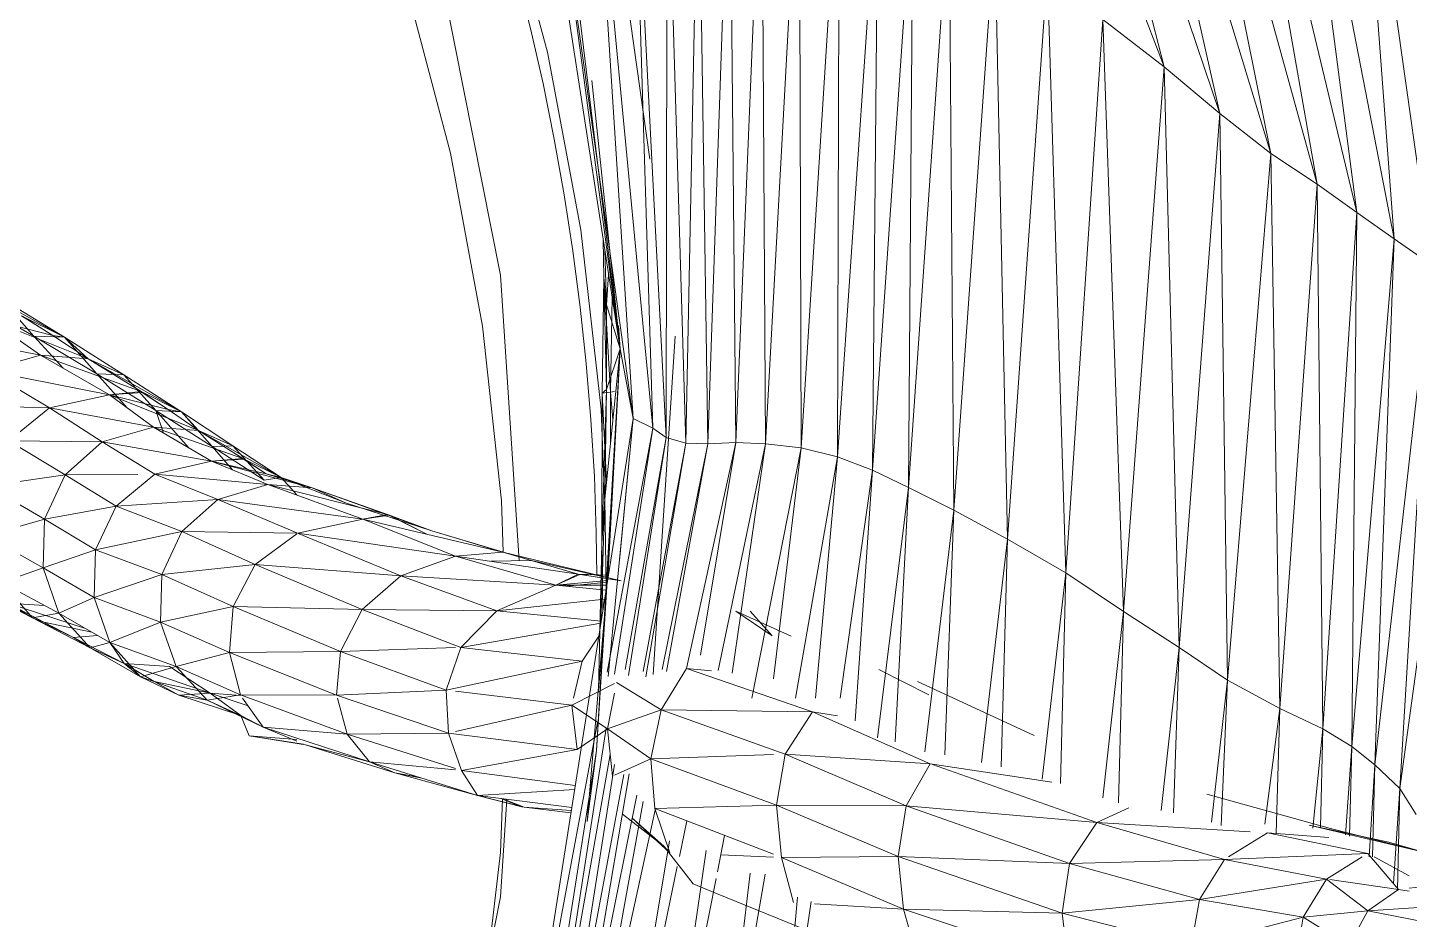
# Model space of a CAD drawing. Header units: millimetres. Extents: x -8591 to 7092, y -1621 to 14390.
# Drawn here: x -4320.8 to -4241.5, y 2636.7 to 2687.9 of the extents above; entities that cross this region are included whole.
import ezdxf

# ---------------------------------------------------------------- set-up
doc = ezdxf.new("R2010")
doc.units = ezdxf.units.MM
doc.layers.add('G-IMPT', color=8, linetype='Continuous', lineweight=9)
doc.layers.add('I-FURN', color=30, linetype='Continuous', lineweight=9)

# ---------------------------------------------------------------- blocks, each defined once
blk = doc.blocks.new('Artificial banana plant 1500mm - Family 4__C1-728657-Begane grond')
at = {"layer": 'G-IMPT'}
for p, q in [((145.642, 59.02), (157.192, 28.733)), ((145.642, 59.02), (157.192, 28.733)), ((149.992, 56.69), (160.392, 26.06)), ((149.992, 56.69), (160.392, 26.06)), ((149.992, 56.69), (157.192, 28.733)), ((149.992, 56.69), (157.192, 28.733)), ((153.942, 54.61), (163.312, 23.759)), ((153.942, 54.61), (163.312, 23.759)), ((153.942, 54.61), (160.392, 26.06)), ((153.942, 54.61), (160.392, 26.06)), ((157.462, 52.992), (165.972, 22.005)), ((157.462, 52.992), (165.972, 22.005)), ((157.462, 52.992), (163.312, 23.759)), ((157.462, 52.992), (163.312, 23.759)), ((160.822, 51.414), (168.262, 20.37)), ((160.822, 51.414), (168.262, 20.37)), ((160.822, 51.414), (165.972, 22.005)), ((160.822, 51.414), (165.972, 22.005)), ((164.412, 49.841), (170.402, 18.849)), ((164.412, 49.841), (170.402, 18.849)), ((164.412, 49.841), (168.262, 20.37)), ((164.412, 49.841), (168.262, 20.37)), ((124.222, 47.749), (127.664, 23.426)), ((124.222, 47.749), (127.664, 23.426)), ((168.192, 48.221), (172.542, 17.366)), ((168.192, 48.221), (172.542, 17.366)), ((168.269, 47.197), (170.402, 18.849)), ((168.269, 47.197), (170.402, 18.849)), ((121.472, 46.084), (125.952, 12.538)), ((121.472, 46.084), (125.952, 12.538)), ((121.472, 46.084), (126.702, 8.545)), ((121.472, 46.084), (126.702, 8.545)), ((124.432, 43.7), (126.702, 8.545)), ((124.432, 43.7), (126.702, 8.545)), ((124.432, 43.7), (127.822, 7.978)), ((124.432, 43.7), (127.822, 7.978)), ((126.752, 43.042), (127.822, 7.978)), ((126.752, 43.042), (127.822, 7.978)), ((126.752, 43.042), (128.602, 7.457)), ((126.752, 43.042), (128.602, 7.457)), ((128.652, 43.233), (128.602, 7.457)), ((128.652, 43.233), (128.602, 7.457)), ((128.652, 43.233), (129.722, 7.119)), ((128.652, 43.233), (129.722, 7.119)), ((130.452, 43.366), (129.722, 7.119)), ((130.452, 43.366), (129.722, 7.119)), ((130.452, 43.366), (130.982, 7.088)), ((130.452, 43.366), (130.982, 7.088)), ((132.242, 43.307), (130.982, 7.088)), ((132.242, 43.307), (130.982, 7.088)), ((132.242, 43.307), (132.602, 7.171)), ((132.242, 43.307), (132.602, 7.171)), ((134.082, 42.941), (132.602, 7.171)), ((134.082, 42.941), (132.602, 7.171)), ((134.082, 42.941), (134.302, 7.09)), ((134.082, 42.941), (134.302, 7.09)), ((136.232, 42.392), (134.302, 7.09)), ((136.232, 42.392), (134.302, 7.09)), ((136.232, 42.392), (136.342, 6.85)), ((136.232, 42.392), (136.342, 6.85)), ((136.342, 6.85), (138.542, 41.638)), ((136.342, 6.85), (138.542, 41.638)), ((138.542, 41.638), (138.432, 6.343)), ((138.542, 41.638), (138.432, 6.343)), ((140.772, 40.605), (138.432, 6.343)), ((140.772, 40.605), (138.432, 6.343)), ((140.772, 40.605), (140.452, 5.58)), ((140.772, 40.605), (140.452, 5.58)), ((121.662, 40.233), (125.952, 12.538)), ((121.662, 40.233), (125.952, 12.538)), ((122.662, 39.701), (125.952, 12.538)), ((122.662, 39.701), (125.952, 12.538)), ((119.092, 39.593), (121.772, 29.574)), ((142.772, 39.404), (140.452, 5.58)), ((142.772, 39.404), (140.452, 5.58)), ((142.772, 39.404), (142.502, 4.578)), ((142.772, 39.404), (142.502, 4.578)), ((144.842, 37.968), (142.502, 4.578)), ((144.842, 37.968), (142.502, 4.578)), ((144.842, 37.968), (145.112, 3.28)), ((144.842, 37.968), (145.112, 3.28)), ((147.462, 36.298), (145.112, 3.28)), ((147.462, 36.298), (145.112, 3.28)), ((147.462, 36.298), (148.202, 1.623)), ((147.462, 36.298), (148.202, 1.623)), ((115.592, 34.319), (119.082, 16.774)), ((150.482, 34.175), (148.202, 1.623)), ((150.482, 34.175), (148.202, 1.623)), ((150.482, 34.175), (151.542, -0.324)), ((150.482, 34.175), (151.542, -0.324)), ((113.632, 33.534), (116.212, 23.773)), ((120.002, 34.093), (120.802, 30.939)), ((153.662, 31.442), (151.542, -0.324)), ((153.662, 31.442), (151.542, -0.324)), ((157.192, 28.733), (153.662, 31.442)), ((157.192, 28.733), (153.662, 31.442)), ((153.662, 31.442), (154.862, -2.539)), ((153.662, 31.442), (154.862, -2.539)), ((120.802, 30.939), (121.522, 27.768)), ((121.772, 29.574), (123.702, 19.382)), ((157.192, 28.733), (154.862, -2.539)), ((157.192, 28.733), (154.862, -2.539)), ((160.392, 26.06), (157.192, 28.733)), ((160.392, 26.06), (157.192, 28.733)), ((157.192, 28.733), (158.062, -4.607)), ((157.192, 28.733), (158.062, -4.607)), ((124.329, 27.947), (125.952, 12.538)), ((124.329, 27.947), (125.952, 12.538)), ((121.522, 27.768), (122.172, 24.579)), ((160.392, 26.06), (158.062, -4.607)), ((160.392, 26.06), (158.062, -4.607)), ((163.312, 23.759), (160.392, 26.06)), ((163.312, 23.759), (160.392, 26.06)), ((160.392, 26.06), (160.822, -6.478)), ((160.392, 26.06), (160.822, -6.478)), ((122.172, 24.579), (122.742, 21.376)), ((116.212, 23.773), (118.052, 13.848)), ((163.312, 23.759), (160.822, -6.478)), ((163.312, 23.759), (160.822, -6.478)), ((165.972, 22.005), (163.312, 23.759)), ((165.972, 22.005), (163.312, 23.759)), ((163.312, 23.759), (163.832, -8.11)), ((163.312, 23.759), (163.832, -8.11)), ((165.972, 22.005), (163.832, -8.11)), ((165.972, 22.005), (163.832, -8.11)), ((168.262, 20.37), (165.972, 22.005)), ((168.262, 20.37), (165.972, 22.005)), ((165.972, 22.005), (166.302, -9.279)), ((165.972, 22.005), (166.302, -9.279)), ((122.742, 21.376), (123.242, 18.161)), ((168.262, 20.37), (166.302, -9.279)), ((168.262, 20.37), (166.302, -9.279)), ((168.262, 20.37), (167.962, -10.282)), ((168.262, 20.37), (167.962, -10.282)), ((170.402, 18.849), (168.262, 20.37)), ((170.402, 18.849), (168.262, 20.37)), ((123.702, 19.382), (124.862, 9.074)), ((124.986, 18.776), (125.012, 16.653)), ((124.986, 18.776), (125.012, 16.653)), ((170.402, 18.849), (167.962, -10.282)), ((170.402, 18.849), (167.962, -10.282)), ((170.402, 18.849), (169.292, -11.349)), ((170.402, 18.849), (169.292, -11.349)), ((172.542, 17.366), (170.402, 18.849)), ((172.542, 17.366), (170.402, 18.849)), ((123.242, 18.161), (123.662, 14.935)), ((125.072, 18.22), (125.172, 15.064)), ((125.072, 18.22), (125.172, 15.064)), ((119.082, 16.774), (120.157, 0.371)), ((125.289, 16.816), (125.172, 15.064)), ((125.289, 16.816), (125.172, 15.064)), ((172.542, 17.366), (169.292, -11.349)), ((172.542, 17.366), (169.292, -11.349)), ((172.542, 17.366), (170.732, -12.693)), ((172.542, 17.366), (170.732, -12.693)), ((88.172, 16.446), (94.052, 13.213)), ((88.172, 16.446), (94.052, 13.213)), ((125.012, 16.653), (124.912, 10.003)), ((125.012, 16.653), (124.912, 10.003)), ((125.402, 10.055), (125.012, 16.653)), ((125.402, 10.055), (125.012, 16.653)), ((125.012, 16.653), (125.172, 15.064)), ((125.012, 16.653), (125.172, 15.064)), ((125.012, 16.653), (125.162, 10.198)), ((125.012, 16.653), (125.162, 10.198)), ((90.322, 15.467), (94.052, 13.213)), ((90.322, 15.467), (94.052, 13.213)), ((90.322, 15.467), (92.282, 13.277)), ((90.322, 15.467), (92.282, 13.277)), ((125.492, 15.508), (125.402, 10.055)), ((125.492, 15.508), (125.402, 10.055)), ((174.602, 15.774), (170.732, -12.693)), ((174.602, 15.774), (170.732, -12.693)), ((90.472, 14.328), (92.282, 13.277)), ((90.472, 14.328), (92.282, 13.277)), ((93.372, 13.317), (91.582, 14.44)), ((93.372, 13.317), (91.582, 14.44)), ((93.372, 13.317), (91.582, 14.44)), ((91.582, 14.44), (94.052, 13.213)), ((91.582, 14.44), (94.052, 13.213)), ((93.372, 13.317), (91.652, 14.395)), ((93.372, 13.317), (91.652, 14.395)), ((93.372, 13.317), (91.652, 14.395)), ((123.662, 14.935), (124.002, 11.7)), ((125.172, 15.064), (125.162, 10.198)), ((125.172, 15.064), (125.162, 10.198)), ((125.172, 15.064), (125.952, 12.538)), ((125.172, 15.064), (125.952, 12.538)), ((93.372, 13.317), (89.692, 14.248)), ((93.372, 13.317), (89.692, 14.248)), ((89.692, 14.248), (95.412, 11.968)), ((89.692, 14.248), (95.412, 11.968)), ((89.692, 14.248), (92.672, 12.184)), ((89.692, 14.248), (92.672, 12.184)), ((118.052, 13.848), (119.142, 3.81)), ((125.867, 13.872), (125.952, 12.538)), ((125.867, 13.872), (125.952, 12.538)), ((86.012, 13.459), (92.672, 12.184)), ((86.012, 13.459), (92.672, 12.184)), ((92.282, 13.277), (94.052, 13.213)), ((92.282, 13.277), (94.052, 13.213)), ((92.282, 13.277), (93.965, 11.438)), ((92.282, 13.277), (93.965, 11.438)), ((92.282, 13.277), (95.892, 11.116)), ((92.282, 13.277), (95.892, 11.116)), ((93.372, 13.317), (94.052, 13.213)), ((93.372, 13.317), (94.052, 13.213)), ((93.372, 13.317), (95.412, 11.968)), ((93.372, 13.317), (95.412, 11.968)), ((94.052, 13.213), (97.442, 11.052)), ((94.052, 13.213), (97.442, 11.052)), ((94.052, 13.213), (95.892, 11.116)), ((94.052, 13.213), (95.892, 11.116)), ((94.052, 13.213), (95.412, 11.968)), ((94.052, 13.213), (95.412, 11.968)), ((127.845, -6.151), (129.102, 13.266)), ((127.845, -6.151), (129.102, 13.266)), ((92.672, 12.184), (89.562, 11.303)), ((92.672, 12.184), (89.562, 11.303)), ((98.442, 10.083), (92.672, 12.184)), ((98.442, 10.083), (92.672, 12.184)), ((95.412, 11.968), (92.672, 12.184)), ((95.412, 11.968), (92.672, 12.184)), ((92.672, 12.184), (96.622, 9.907)), ((92.672, 12.184), (96.622, 9.907)), ((98.442, 10.083), (95.412, 11.968)), ((98.442, 10.083), (95.412, 11.968)), ((97.442, 11.052), (95.412, 11.968)), ((97.442, 11.052), (95.412, 11.968)), ((95.412, 11.968), (100.762, 8.929)), ((95.412, 11.968), (100.762, 8.929)), ((124.592, -10.529), (125.952, 12.538)), ((124.592, -10.529), (125.952, 12.538)), ((125.072, 3.923), (125.952, 12.538)), ((125.072, 3.923), (125.952, 12.538)), ((125.162, -1.436), (125.952, 12.538)), ((125.162, -1.436), (125.952, 12.538)), ((125.162, 10.198), (125.952, 12.538)), ((125.162, 10.198), (125.952, 12.538)), ((125.952, 12.538), (125.249, -0.651)), ((125.952, 12.538), (125.249, -0.651)), ((126.702, 8.545), (125.952, 12.538)), ((126.702, 8.545), (125.952, 12.538)), ((89.562, 11.303), (96.622, 9.907)), ((89.562, 11.303), (96.622, 9.907)), ((89.562, 11.303), (93.182, 9.153)), ((89.562, 11.303), (93.182, 9.153)), ((95.892, 11.116), (97.442, 11.052)), ((95.892, 11.116), (97.442, 11.052)), ((95.892, 11.116), (97.648, 9.154)), ((95.892, 11.116), (97.648, 9.154)), ((95.892, 11.116), (99.292, 8.999)), ((95.892, 11.116), (99.292, 8.999)), ((124.002, 11.7), (124.272, 8.458)), ((97.442, 11.052), (100.762, 8.929)), ((97.442, 11.052), (100.762, 8.929)), ((97.442, 11.052), (99.292, 8.999)), ((97.442, 11.052), (99.292, 8.999)), ((96.622, 9.907), (93.182, 9.153)), ((96.622, 9.907), (93.182, 9.153)), ((98.442, 10.083), (96.622, 9.907)), ((98.442, 10.083), (96.622, 9.907)), ((98.502, 10.042), (96.622, 9.907)), ((98.502, 10.042), (96.622, 9.907)), ((100.002, 9.061), (96.622, 9.907)), ((100.002, 9.061), (96.622, 9.907)), ((96.622, 9.907), (101.742, 7.858)), ((96.622, 9.907), (101.742, 7.858)), ((96.622, 9.907), (99.152, 8.051)), ((96.622, 9.907), (99.152, 8.051)), ((100.002, 9.061), (98.442, 10.083)), ((98.502, 10.042), (98.442, 10.083)), ((100.002, 9.061), (98.442, 10.083)), ((98.442, 10.083), (98.502, 10.042)), ((100.002, 9.061), (98.442, 10.083)), ((98.442, 10.083), (98.502, 10.042)), ((98.442, 10.083), (100.762, 8.929)), ((98.442, 10.083), (100.762, 8.929)), ((100.002, 9.061), (98.502, 10.042)), ((100.002, 9.061), (98.502, 10.042)), ((100.002, 9.061), (98.502, 10.042)), ((124.892, 1.382), (125.162, 10.198)), ((124.892, 1.382), (125.162, 10.198)), ((124.912, 10.003), (124.892, 1.382)), ((124.912, 10.003), (124.892, 1.382)), ((124.912, 10.003), (125.162, 10.198)), ((124.912, 10.003), (125.162, 10.198)), ((125.402, 10.055), (124.912, 10.003)), ((125.402, 10.055), (124.912, 10.003)), ((125.176, 4.94), (124.912, 10.003)), ((125.176, 4.94), (124.912, 10.003)), ((125.162, 10.198), (125.072, 3.923)), ((125.162, 10.198), (125.072, 3.923)), ((125.631, 10.1), (125.402, 10.055)), ((125.631, 10.1), (125.402, 10.055)), ((125.402, 10.055), (125.54, 8.502)), ((125.402, 10.055), (125.54, 8.502)), ((125.402, 10.055), (125.402, 7.154)), ((125.402, 10.055), (125.402, 7.154)), ((87.312, 9.319), (93.182, 9.153)), ((87.312, 9.319), (93.182, 9.153)), ((93.182, 9.153), (90.852, 7.256)), ((93.182, 9.153), (90.852, 7.256)), ((93.182, 9.153), (99.152, 8.051)), ((93.182, 9.153), (99.152, 8.051)), ((93.182, 9.153), (96.212, 7.199)), ((93.182, 9.153), (96.212, 7.199)), ((99.736, 7.709), (99.292, 8.999)), ((99.736, 7.709), (99.292, 8.999)), ((99.292, 8.999), (100.762, 8.929)), ((99.292, 8.999), (100.762, 8.929)), ((99.292, 8.999), (101.156, 6.878)), ((99.292, 8.999), (101.156, 6.878)), ((99.292, 8.999), (102.532, 6.942)), ((99.292, 8.999), (102.532, 6.942)), ((100.002, 9.061), (100.762, 8.929)), ((100.002, 9.061), (100.762, 8.929)), ((100.002, 9.061), (101.742, 7.858)), ((100.002, 9.061), (101.742, 7.858)), ((100.762, 8.929), (103.712, 6.974)), ((100.762, 8.929), (103.712, 6.974)), ((100.762, 8.929), (102.532, 6.942)), ((100.762, 8.929), (102.532, 6.942)), ((100.762, 8.929), (101.742, 7.858)), ((100.762, 8.929), (101.742, 7.858)), ((125.056, 3.923), (124.862, 9.074)), ((99.152, 8.051), (96.212, 7.199)), ((99.152, 8.051), (96.212, 7.199)), ((104.282, 6.242), (99.152, 8.051)), ((104.282, 6.242), (99.152, 8.051)), ((101.742, 7.858), (99.152, 8.051)), ((101.742, 7.858), (99.152, 8.051)), ((99.152, 8.051), (102.492, 6.096)), ((99.152, 8.051), (102.492, 6.096)), ((126.702, 8.545), (120.062, -33.472)), ((126.702, 8.545), (120.062, -33.472)), ((124.272, 8.458), (124.472, 5.212)), ((125.2, -6.025), (127.822, 7.978)), ((125.2, -6.025), (127.822, 7.978)), ((126.702, 8.545), (125.265, -6.279)), ((127.822, 7.978), (125.631, -6.131)), ((127.822, 7.978), (125.631, -6.131)), ((126.702, 8.545), (125.911, 0.386)), ((126.702, 8.545), (127.822, 7.978)), ((126.702, 8.545), (127.822, 7.978)), ((127.822, 7.978), (128.602, 7.457)), ((127.822, 7.978), (128.602, 7.457)), ((90.852, 7.256), (96.212, 7.199)), ((90.852, 7.256), (96.212, 7.199)), ((90.852, 7.256), (94.082, 5.308)), ((90.852, 7.256), (94.082, 5.308)), ((96.212, 7.199), (94.082, 5.308)), ((96.212, 7.199), (94.082, 5.308)), ((96.212, 7.199), (102.492, 6.096)), ((96.212, 7.199), (102.492, 6.096)), ((96.212, 7.199), (99.222, 5.339)), ((96.212, 7.199), (99.222, 5.339)), ((104.282, 6.242), (101.742, 7.858)), ((104.282, 6.242), (101.742, 7.858)), ((103.712, 6.974), (101.742, 7.858)), ((103.712, 6.974), (101.742, 7.858)), ((101.742, 7.858), (106.482, 5.154)), ((101.742, 7.858), (106.482, 5.154)), ((126.248, -5.869), (128.602, 7.457)), ((126.248, -5.869), (128.602, 7.457)), ((126.44, -6.208), (128.602, 7.457)), ((126.44, -6.208), (128.602, 7.457)), ((129.722, 7.119), (128.602, 7.457)), ((129.722, 7.119), (128.602, 7.457)), ((129.755, -5.804), (132.602, 7.171)), ((129.755, -5.804), (132.602, 7.171)), ((130.562, -5.049), (132.602, 7.171)), ((130.562, -5.049), (132.602, 7.171)), ((132.602, 7.171), (130.982, 7.088)), ((132.602, 7.171), (130.982, 7.088)), ((134.302, 7.09), (132.602, 7.171)), ((134.302, 7.09), (132.602, 7.171)), ((102.532, 6.942), (103.712, 6.974)), ((102.532, 6.942), (103.712, 6.974)), ((102.532, 6.942), (103.684, 5.596)), ((102.532, 6.942), (103.684, 5.596)), ((102.532, 6.942), (105.502, 5.008)), ((102.532, 6.942), (105.502, 5.008)), ((103.712, 6.974), (106.482, 5.154)), ((103.712, 6.974), (106.482, 5.154)), ((103.712, 6.974), (105.502, 5.008)), ((103.712, 6.974), (105.502, 5.008)), ((127.267, -5.993), (129.722, 7.119)), ((127.267, -5.993), (129.722, 7.119)), ((127.429, -6.291), (129.722, 7.119)), ((127.429, -6.291), (129.722, 7.119)), ((128.37, -5.86), (130.982, 7.088)), ((128.37, -5.86), (130.982, 7.088)), ((128.62, -5.99), (130.982, 7.088)), ((128.62, -5.99), (130.982, 7.088)), ((130.982, 7.088), (129.722, 7.119)), ((130.982, 7.088), (129.722, 7.119)), ((131.582, -5.935), (134.302, 7.09)), ((131.582, -5.935), (134.302, 7.09)), ((132.379, -6.083), (134.302, 7.09)), ((132.379, -6.083), (134.302, 7.09)), ((133.506, -7.514), (136.342, 6.85)), ((133.506, -7.514), (136.342, 6.85)), ((134.302, 7.09), (136.342, 6.85)), ((134.302, 7.09), (136.342, 6.85)), ((136.342, 6.85), (134.757, -6.402)), ((136.342, 6.85), (134.757, -6.402)), ((136.342, 6.85), (138.432, 6.343)), ((136.342, 6.85), (138.432, 6.343)), ((102.492, 6.096), (99.222, 5.339)), ((102.492, 6.096), (99.222, 5.339)), ((104.282, 6.242), (102.492, 6.096)), ((104.282, 6.242), (102.492, 6.096)), ((104.332, 6.206), (102.492, 6.096)), ((104.332, 6.206), (102.492, 6.096)), ((105.632, 5.366), (102.492, 6.096)), ((105.632, 5.366), (102.492, 6.096)), ((102.492, 6.096), (108.262, 4.569)), ((102.492, 6.096), (108.262, 4.569)), ((102.492, 6.096), (105.712, 4.744)), ((102.492, 6.096), (105.712, 4.744)), ((105.632, 5.366), (104.282, 6.242)), ((104.332, 6.206), (104.282, 6.242)), ((105.632, 5.366), (104.282, 6.242)), ((104.282, 6.242), (104.332, 6.206)), ((105.632, 5.366), (104.282, 6.242)), ((104.282, 6.242), (104.332, 6.206)), ((104.282, 6.242), (106.482, 5.154)), ((104.282, 6.242), (106.482, 5.154)), ((105.632, 5.366), (104.332, 6.206)), ((105.632, 5.366), (104.332, 6.206)), ((105.632, 5.366), (104.332, 6.206)), ((136.03, -7.514), (138.432, 6.343)), ((136.03, -7.514), (138.432, 6.343)), ((138.432, 6.343), (137.179, -7.514)), ((138.432, 6.343), (137.179, -7.514)), ((138.432, 6.343), (140.452, 5.58)), ((138.432, 6.343), (140.452, 5.58)), ((138.583, -7.514), (140.452, 5.58)), ((138.583, -7.514), (140.452, 5.58)), ((139.442, -8.825), (140.452, 5.58)), ((139.442, -8.825), (140.452, 5.58)), ((142.502, 4.578), (140.452, 5.58)), ((142.502, 4.578), (140.452, 5.58)), ((89.642, 4.658), (94.082, 5.308)), ((89.642, 4.658), (94.082, 5.308)), ((94.082, 5.308), (92.902, 2.767)), ((94.082, 5.308), (92.902, 2.767)), ((94.082, 5.308), (98.252, 5.334)), ((94.082, 5.308), (98.252, 5.334)), ((94.082, 5.308), (97.002, 3.507)), ((94.082, 5.308), (97.002, 3.507)), ((99.222, 5.339), (97.002, 3.507)), ((99.222, 5.339), (97.002, 3.507)), ((99.222, 5.339), (105.712, 4.744)), ((99.222, 5.339), (105.712, 4.744)), ((99.222, 5.339), (102.852, 3.9)), ((99.222, 5.339), (102.852, 3.9)), ((105.502, 5.008), (106.482, 5.154)), ((105.502, 5.008), (106.482, 5.154)), ((105.632, 5.366), (106.482, 5.154)), ((105.632, 5.366), (106.482, 5.154)), ((105.632, 5.366), (108.262, 4.569)), ((105.632, 5.366), (108.262, 4.569)), ((106.482, 5.154), (108.262, 4.569)), ((106.482, 5.154), (108.262, 4.569)), ((106.482, 5.154), (107.378, 4.166)), ((106.482, 5.154), (107.378, 4.166)), ((106.482, 5.154), (110.172, 3.694)), ((106.482, 5.154), (110.172, 3.694)), ((124.472, 5.212), (124.582, 1.961)), ((89.642, 4.658), (92.902, 2.767)), ((89.642, 4.658), (92.902, 2.767)), ((105.712, 4.744), (102.852, 3.9)), ((105.712, 4.744), (102.852, 3.9)), ((108.262, 4.569), (105.712, 4.744)), ((108.262, 4.569), (105.712, 4.744)), ((105.712, 4.744), (112.592, 3.032)), ((105.712, 4.744), (112.592, 3.032)), ((105.712, 4.744), (111.182, 2.769)), ((105.712, 4.744), (111.182, 2.769)), ((108.262, 4.569), (112.592, 3.032)), ((108.262, 4.569), (112.592, 3.032)), ((110.172, 3.694), (108.262, 4.569)), ((110.172, 3.694), (108.262, 4.569)), ((108.262, 4.569), (115.132, 2.102)), ((108.262, 4.569), (115.132, 2.102)), ((140.729, -9.784), (142.502, 4.578)), ((140.729, -9.784), (142.502, 4.578)), ((141.746, -10.024), (142.502, 4.578)), ((141.746, -10.024), (142.502, 4.578)), ((145.112, 3.28), (142.502, 4.578)), ((145.112, 3.28), (142.502, 4.578)), ((92.902, 2.767), (97.002, 3.507)), ((92.902, 2.767), (97.002, 3.507)), ((97.002, 3.507), (95.832, 1.008)), ((97.002, 3.507), (95.832, 1.008)), ((97.002, 3.507), (102.852, 3.9)), ((97.002, 3.507), (102.852, 3.9)), ((97.002, 3.507), (100.782, 2.054)), ((97.002, 3.507), (100.782, 2.054)), ((102.852, 3.9), (100.782, 2.054)), ((102.852, 3.9), (100.782, 2.054)), ((102.852, 3.9), (111.182, 2.769)), ((102.852, 3.9), (111.182, 2.769)), ((102.852, 3.9), (107.378, 1.979)), ((102.852, 3.9), (107.378, 1.979)), ((110.172, 3.694), (115.132, 2.102)), ((110.172, 3.694), (115.132, 2.102)), ((119.142, 3.81), (119.241, 0.87)), ((124.837, -3.257), (125.072, 3.923)), ((124.837, -3.257), (125.072, 3.923)), ((124.892, 1.382), (125.072, 3.923)), ((124.892, 1.382), (125.072, 3.923)), ((125.072, 3.923), (125.158, -1.222)), ((125.072, 3.923), (125.158, -1.222)), ((143.458, -10.593), (145.112, 3.28)), ((143.458, -10.593), (145.112, 3.28)), ((144.59, -10.766), (145.112, 3.28)), ((144.59, -10.766), (145.112, 3.28)), ((148.202, 1.623), (145.112, 3.28)), ((148.202, 1.623), (145.112, 3.28)), ((89.552, 1.796), (92.902, 2.767)), ((89.552, 1.796), (92.902, 2.767)), ((92.902, 2.767), (92.822, -0.031)), ((92.902, 2.767), (92.822, -0.031)), ((92.902, 2.767), (95.832, 1.008)), ((92.902, 2.767), (95.832, 1.008)), ((111.182, 2.769), (107.432, 1.956)), ((111.182, 2.769), (107.432, 1.956)), ((112.592, 3.032), (111.182, 2.769)), ((112.592, 3.032), (111.182, 2.769)), ((111.182, 2.769), (112.712, 2.999)), ((111.182, 2.769), (112.712, 2.999)), ((111.182, 2.769), (119.222, 0.871)), ((111.182, 2.769), (119.222, 0.871)), ((111.182, 2.769), (116.492, 0.642)), ((111.182, 2.769), (116.492, 0.642)), ((115.132, 2.102), (112.592, 3.032)), ((115.132, 2.102), (112.592, 3.032)), ((112.592, 3.032), (114.842, 1.908)), ((112.592, 3.032), (114.842, 1.908)), ((112.592, 3.032), (112.712, 2.999)), ((112.592, 3.032), (112.712, 2.999)), ((114.842, 1.908), (112.712, 2.999)), ((114.842, 1.908), (112.712, 2.999)), ((89.552, 1.796), (92.822, -0.031)), ((89.552, 1.796), (92.822, -0.031)), ((95.832, 1.008), (100.782, 2.054)), ((95.832, 1.008), (100.782, 2.054)), ((100.782, 2.054), (99.642, -0.418)), ((100.782, 2.054), (99.642, -0.418)), ((100.782, 2.054), (107.378, 1.957)), ((100.782, 2.054), (107.378, 1.957)), ((100.782, 2.054), (105.002, 0.158)), ((100.782, 2.054), (105.002, 0.158)), ((107.378, 1.917), (105.002, 0.158)), ((107.378, 1.917), (105.002, 0.158)), ((107.432, 1.956), (116.492, 0.642)), ((107.432, 1.956), (116.492, 0.642)), ((107.432, 1.956), (113.352, -0.495)), ((107.432, 1.956), (113.352, -0.495)), ((115.132, 2.102), (120.862, 0.383)), ((115.132, 2.102), (120.862, 0.383)), ((115.132, 2.102), (119.222, 0.871)), ((115.132, 2.102), (119.222, 0.871)), ((124.582, 1.961), (124.612, -0.458)), ((146.709, -11.215), (148.202, 1.623)), ((146.709, -11.215), (148.202, 1.623)), ((147.824, -11.46), (148.202, 1.623)), ((147.824, -11.46), (148.202, 1.623)), ((151.542, -0.324), (148.202, 1.623)), ((151.542, -0.324), (148.202, 1.623)), ((92.822, -0.031), (95.832, 1.008)), ((92.822, -0.031), (95.832, 1.008)), ((95.832, 1.008), (95.752, -1.744)), ((95.832, 1.008), (95.752, -1.744)), ((95.832, 1.008), (99.642, -0.418)), ((95.832, 1.008), (99.642, -0.418)), ((119.222, 0.871), (116.492, 0.642)), ((119.222, 0.871), (116.492, 0.642)), ((120.862, 0.383), (119.222, 0.871)), ((120.862, 0.383), (119.222, 0.871)), ((119.222, 0.871), (126.002, -0.77)), ((119.222, 0.871), (126.002, -0.77)), ((119.222, 0.871), (123.532, -0.393)), ((119.222, 0.871), (123.532, -0.393)), ((124.892, 1.382), (124.712, -7.066)), ((124.892, 1.382), (124.712, -7.066)), ((124.953, -2.524), (124.892, 1.382)), ((124.953, -2.524), (124.892, 1.382)), ((99.642, -0.418), (105.002, 0.158)), ((99.642, -0.418), (105.002, 0.158)), ((105.002, 0.158), (103.732, -2.258)), ((105.002, 0.158), (103.732, -2.258)), ((105.002, 0.158), (113.352, -0.495)), ((105.002, 0.158), (113.352, -0.495)), ((105.002, 0.158), (111.142, -2.43)), ((105.002, 0.158), (111.142, -2.43)), ((116.492, 0.642), (113.352, -0.495)), ((116.492, 0.642), (113.352, -0.495)), ((116.492, 0.642), (123.532, -0.393)), ((116.492, 0.642), (123.532, -0.393)), ((116.492, 0.642), (122.252, -1.027)), ((116.492, 0.642), (122.252, -1.027)), ((118.534, 0.342), (120.862, 0.383)), ((118.534, 0.342), (120.862, 0.383)), ((120.862, 0.383), (125.251, -0.601)), ((120.862, 0.383), (125.251, -0.601)), ((90.452, -0.877), (92.822, -0.031)), ((90.452, -0.877), (92.822, -0.031)), ((92.822, -0.031), (93.722, -2.644)), ((92.822, -0.031), (93.722, -2.644)), ((92.822, -0.031), (95.752, -1.744)), ((92.822, -0.031), (95.752, -1.744)), ((95.752, -1.744), (99.642, -0.418)), ((95.752, -1.744), (99.642, -0.418)), ((99.642, -0.418), (99.562, -3.143)), ((99.642, -0.418), (99.562, -3.143)), ((99.642, -0.418), (103.732, -2.258)), ((99.642, -0.418), (103.732, -2.258)), ((113.352, -0.495), (111.142, -2.43)), ((113.352, -0.495), (111.142, -2.43)), ((113.352, -0.495), (122.252, -1.027)), ((113.352, -0.495), (122.252, -1.027)), ((113.352, -0.495), (118.862, -2.492)), ((113.352, -0.495), (118.862, -2.492)), ((123.532, -0.393), (122.252, -1.027)), ((123.532, -0.393), (122.252, -1.027)), ((122.252, -1.027), (123.632, -0.409)), ((122.252, -1.027), (123.632, -0.409)), ((122.252, -1.027), (125.233, -0.752)), ((122.252, -1.027), (125.233, -0.752)), ((125.248, -0.654), (123.532, -0.393)), ((126.002, -0.77), (123.532, -0.393)), ((123.532, -0.393), (125.281, -0.446)), ((123.532, -0.393), (125.281, -0.446)), ((123.532, -0.393), (123.632, -0.409)), ((123.532, -0.393), (123.632, -0.409)), ((125.259, -0.454), (123.632, -0.409)), ((125.259, -0.454), (123.632, -0.409)), ((150.183, -12.174), (151.542, -0.324)), ((150.183, -12.174), (151.542, -0.324)), ((151.235, -12.406), (151.542, -0.324)), ((151.235, -12.406), (151.542, -0.324)), ((154.862, -2.539), (151.542, -0.324)), ((154.862, -2.539), (151.542, -0.324)), ((88.762, -1.116), (92.202, -2.911)), ((88.762, -1.116), (92.202, -2.911)), ((90.452, -0.877), (92.202, -2.911)), ((90.452, -0.877), (92.202, -2.911)), ((90.452, -0.877), (93.722, -2.644)), ((90.452, -0.877), (93.722, -2.644)), ((122.252, -1.027), (118.862, -2.492)), ((122.252, -1.027), (118.862, -2.492)), ((122.252, -1.027), (125.191, -1.018)), ((122.252, -1.027), (125.191, -1.018)), ((122.252, -1.027), (125.145, -1.309)), ((122.252, -1.027), (125.145, -1.309)), ((122.915, -1.091), (125.217, -0.851)), ((122.915, -1.091), (125.217, -0.851)), ((124.062, -14.595), (125.162, -1.436)), ((124.062, -14.595), (125.162, -1.436)), ((125.162, -1.436), (124.592, -10.529)), ((125.162, -1.436), (124.592, -10.529)), ((124.712, -7.066), (125.162, -1.436)), ((124.902, -4.682), (125.162, -1.436)), ((90.782, -2.056), (92.894, -2.197)), ((90.782, -2.056), (92.894, -2.197)), ((90.782, -2.056), (92.202, -2.911)), ((90.782, -2.056), (92.202, -2.911)), ((90.782, -2.056), (92.852, -3.154)), ((90.782, -2.056), (92.852, -3.154)), ((90.782, -2.056), (95.258, -3.524)), ((90.782, -2.056), (95.258, -3.524)), ((93.722, -2.644), (95.752, -1.744)), ((93.722, -2.644), (95.752, -1.744)), ((95.752, -1.744), (96.642, -4.319)), ((95.752, -1.744), (96.642, -4.319)), ((95.752, -1.744), (99.562, -3.143)), ((95.752, -1.744), (99.562, -3.143)), ((99.562, -3.143), (103.732, -2.258)), ((99.562, -3.143), (103.732, -2.258)), ((103.732, -2.258), (103.512, -4.892)), ((103.732, -2.258), (103.512, -4.892)), ((103.732, -2.258), (111.142, -2.43)), ((103.732, -2.258), (111.142, -2.43)), ((103.732, -2.258), (109.902, -4.826)), ((103.732, -2.258), (109.902, -4.826)), ((118.862, -2.492), (125.062, -1.829)), ((118.862, -2.492), (125.062, -1.829)), ((92.202, -2.911), (93.722, -2.644)), ((92.202, -2.911), (93.722, -2.644)), ((92.202, -2.911), (95.512, -4.629)), ((92.202, -2.911), (95.512, -4.629)), ((92.202, -2.911), (92.852, -3.154)), ((92.202, -2.911), (92.852, -3.154)), ((92.202, -2.911), (94.552, -4.027)), ((92.202, -2.911), (94.552, -4.027)), ((92.202, -2.911), (94.482, -3.992)), ((92.202, -2.911), (94.482, -3.992)), ((92.852, -3.154), (95.616, -3.73)), ((92.852, -3.154), (95.616, -3.73)), ((92.852, -3.154), (94.552, -4.027)), ((92.852, -3.154), (94.552, -4.027)), ((92.852, -3.154), (94.482, -3.992)), ((92.852, -3.154), (94.482, -3.992)), ((93.722, -2.644), (95.512, -4.629)), ((93.722, -2.644), (95.512, -4.629)), ((93.722, -2.644), (96.642, -4.319)), ((93.722, -2.644), (96.642, -4.319)), ((96.642, -4.319), (99.562, -3.143)), ((96.642, -4.319), (99.562, -3.143)), ((99.562, -3.143), (100.452, -5.691)), ((99.562, -3.143), (100.452, -5.691)), ((99.562, -3.143), (103.512, -4.892)), ((99.562, -3.143), (103.512, -4.892)), ((111.142, -2.43), (109.902, -4.826)), ((111.142, -2.43), (109.902, -4.826)), ((111.142, -2.43), (118.862, -2.492)), ((111.142, -2.43), (118.862, -2.492)), ((111.142, -2.43), (116.802, -4.598)), ((111.142, -2.43), (116.802, -4.598)), ((118.862, -2.492), (116.802, -4.598)), ((118.862, -2.492), (116.802, -4.598)), ((118.862, -2.492), (124.861, -3.103)), ((118.862, -2.492), (124.861, -3.103)), ((132.592, -2.527), (134.682, -3.933)), ((132.592, -2.527), (134.682, -3.933)), ((132.592, -2.527), (135.782, -3.957)), ((132.592, -2.527), (135.782, -3.957)), ((133.422, -2.521), (134.682, -3.933)), ((133.422, -2.521), (134.682, -3.933)), ((153.665, -13.243), (154.862, -2.539)), ((153.665, -13.243), (154.862, -2.539)), ((154.579, -13.531), (154.862, -2.539)), ((154.579, -13.531), (154.862, -2.539)), ((158.062, -4.607), (154.862, -2.539)), ((158.062, -4.607), (154.862, -2.539)), ((95.941, -3.916), (94.552, -4.027)), ((95.941, -3.916), (94.552, -4.027)), ((116.802, -4.598), (124.843, -3.218)), ((116.802, -4.598), (124.843, -3.218)), ((124.726, -3.959), (123.772, -5.381)), ((124.726, -3.959), (123.772, -5.381)), ((94.552, -4.027), (94.482, -3.992)), ((94.552, -4.027), (94.482, -3.992)), ((95.512, -4.629), (94.552, -4.027)), ((95.512, -4.629), (94.552, -4.027)), ((94.552, -4.027), (97.472, -5.524)), ((94.552, -4.027), (97.472, -5.524)), ((95.512, -4.629), (96.642, -4.319)), ((95.512, -4.629), (96.642, -4.319)), ((95.512, -4.629), (98.402, -6.286)), ((95.512, -4.629), (98.402, -6.286)), ((95.512, -4.629), (97.472, -5.524)), ((95.512, -4.629), (97.472, -5.524)), ((96.642, -4.319), (98.402, -6.286)), ((96.642, -4.319), (98.402, -6.286)), ((96.642, -4.319), (100.452, -5.691)), ((96.642, -4.319), (100.452, -5.691)), ((96.649, -4.319), (97.472, -5.524)), ((96.649, -4.319), (97.472, -5.524)), ((109.902, -4.826), (116.505, -4.608)), ((109.902, -4.826), (116.505, -4.608)), ((116.802, -4.598), (115.952, -7.053)), ((116.802, -4.598), (115.952, -7.053)), ((116.802, -4.598), (123.772, -5.381)), ((116.802, -4.598), (123.772, -5.381)), ((157.029, -13.957), (158.062, -4.607)), ((157.029, -13.957), (158.062, -4.607)), ((157.723, -14.101), (158.062, -4.607)), ((157.723, -14.101), (158.062, -4.607)), ((160.822, -6.478), (158.062, -4.607)), ((160.822, -6.478), (158.062, -4.607)), ((97.472, -5.524), (100.082, -5.699)), ((97.472, -5.524), (100.082, -5.699)), ((97.472, -5.524), (98.402, -6.286)), ((97.472, -5.524), (98.402, -6.286)), ((97.472, -5.524), (99.202, -6.549)), ((97.472, -5.524), (99.202, -6.549)), ((97.472, -5.524), (102.402, -7.223)), ((97.472, -5.524), (102.402, -7.223)), ((100.452, -5.691), (103.512, -4.892)), ((100.452, -5.691), (103.512, -4.892)), ((103.512, -4.892), (109.902, -4.826)), ((103.512, -4.892), (109.902, -4.826)), ((103.512, -4.892), (104.142, -7.33)), ((103.512, -4.892), (104.142, -7.33)), ((103.512, -4.892), (109.672, -7.334)), ((103.512, -4.892), (109.672, -7.334)), ((109.902, -4.826), (109.672, -7.334)), ((109.902, -4.826), (109.672, -7.334)), ((109.902, -4.826), (115.952, -7.053)), ((109.902, -4.826), (115.952, -7.053)), ((115.952, -7.053), (123.772, -5.381)), ((115.952, -7.053), (123.772, -5.381)), ((123.772, -5.381), (123.269, -7.514)), ((123.772, -5.381), (123.269, -7.514)), ((98.402, -6.286), (100.452, -5.691)), ((98.402, -6.286), (100.452, -5.691)), ((98.402, -6.286), (100.612, -7.351)), ((98.402, -6.286), (100.612, -7.351)), ((98.402, -6.286), (99.202, -6.549)), ((98.402, -6.286), (99.202, -6.549)), ((98.402, -6.286), (102.232, -7.632)), ((98.402, -6.286), (102.232, -7.632)), ((98.402, -6.286), (100.562, -7.319)), ((98.402, -6.286), (100.562, -7.319)), ((100.082, -5.699), (102.402, -7.223)), ((100.082, -5.699), (102.402, -7.223)), ((100.452, -5.691), (102.232, -7.632)), ((100.452, -5.691), (102.232, -7.632)), ((100.452, -5.691), (104.142, -7.33)), ((100.452, -5.691), (104.142, -7.33)), ((129.762, -5.804), (128.312, -8.19)), ((129.762, -5.804), (128.312, -8.19)), ((129.762, -5.804), (131.192, -5.944)), ((129.762, -5.804), (131.192, -5.944)), ((129.762, -5.804), (136.992, -8.295)), ((129.762, -5.804), (136.992, -8.295)), ((143.672, -7.32), (140.812, -5.877)), ((99.202, -6.549), (100.612, -7.351)), ((99.202, -6.549), (100.612, -7.351)), ((99.202, -6.549), (100.562, -7.319)), ((99.202, -6.549), (100.562, -7.319)), ((99.202, -6.549), (102.402, -7.223)), ((99.202, -6.549), (102.402, -7.223)), ((109.672, -7.334), (115.952, -7.053)), ((109.672, -7.334), (115.952, -7.053)), ((115.952, -7.053), (116.102, -9.524)), ((115.952, -7.053), (116.102, -9.524)), ((116.505, -7.119), (123.172, -7.926)), ((116.505, -7.119), (123.172, -7.926)), ((123.172, -7.926), (125.631, -6.675)), ((123.172, -7.926), (125.631, -6.675)), ((125.752, -6.614), (128.312, -8.19)), ((125.752, -6.614), (128.312, -8.19)), ((143.032, -6.562), (149.722, -9.65)), ((143.032, -6.562), (149.722, -9.65)), ((159.909, -14.642), (160.822, -6.478)), ((159.909, -14.642), (160.822, -6.478)), ((160.468, -14.83), (160.822, -6.478)), ((160.468, -14.83), (160.822, -6.478)), ((163.832, -8.11), (160.822, -6.478)), ((163.832, -8.11), (160.822, -6.478)), ((100.612, -7.351), (100.562, -7.319)), ((100.612, -7.351), (100.562, -7.319)), ((102.402, -7.223), (100.612, -7.351)), ((102.402, -7.223), (100.612, -7.351)), ((100.612, -7.351), (104.172, -8.511)), ((100.612, -7.351), (104.172, -8.511)), ((102.232, -7.632), (100.612, -7.351)), ((102.232, -7.632), (100.612, -7.351)), ((102.232, -7.632), (104.142, -7.33)), ((102.232, -7.632), (104.142, -7.33)), ((102.232, -7.632), (104.172, -8.511)), ((102.232, -7.632), (104.172, -8.511)), ((102.232, -7.632), (105.452, -9.181)), ((102.232, -7.632), (105.452, -9.181)), ((102.402, -7.223), (104.172, -8.511)), ((102.402, -7.223), (104.172, -8.511)), ((102.402, -7.223), (104.591, -7.964)), ((102.402, -7.223), (104.591, -7.964)), ((102.402, -7.223), (104.142, -7.369)), ((102.402, -7.223), (104.142, -7.369)), ((104.142, -7.33), (109.672, -7.334)), ((104.142, -7.33), (109.672, -7.334)), ((104.142, -7.33), (110.272, -9.576)), ((104.142, -7.33), (110.272, -9.576)), ((104.272, -7.514), (105.452, -9.181)), ((104.272, -7.514), (105.452, -9.181)), ((109.672, -7.334), (116.102, -9.524)), ((109.672, -7.334), (116.102, -9.524)), ((109.72, -7.514), (110.272, -9.576)), ((109.72, -7.514), (110.272, -9.576)), ((116.505, -9.433), (123.172, -7.926)), ((116.505, -9.433), (123.172, -7.926)), ((123.172, -7.926), (123.492, -10.47)), ((123.172, -7.926), (123.492, -10.47)), ((123.172, -7.926), (125.222, -9.285)), ((123.172, -7.926), (125.222, -9.285)), ((125.631, -7.223), (125.222, -9.285)), ((125.631, -7.223), (125.222, -9.285)), ((104.172, -8.511), (105.452, -9.181)), ((104.172, -8.511), (105.452, -9.181)), ((104.172, -8.511), (104.652, -9.676)), ((104.172, -8.511), (104.652, -9.676)), ((125.222, -9.285), (128.312, -8.19)), ((125.222, -9.285), (128.312, -8.19)), ((128.312, -8.19), (127.722, -10.991)), ((128.312, -8.19), (127.722, -10.991)), ((128.312, -8.19), (136.992, -8.295)), ((128.312, -8.19), (136.992, -8.295)), ((128.312, -8.19), (135.432, -10.732)), ((128.312, -8.19), (135.432, -10.732)), ((136.992, -8.295), (135.432, -10.732)), ((136.992, -8.295), (135.432, -10.732)), ((136.992, -8.295), (138.438, -8.532)), ((136.992, -8.295), (138.438, -8.532)), ((136.992, -8.295), (143.752, -11.278)), ((136.992, -8.295), (143.752, -11.278)), ((162.982, -14.748), (163.832, -8.11)), ((162.982, -14.748), (163.832, -8.11)), ((163.625, -15.281), (163.832, -8.11)), ((163.625, -15.281), (163.832, -8.11)), ((166.302, -9.279), (163.832, -8.11)), ((166.302, -9.279), (163.832, -8.11)), ((105.452, -9.181), (110.272, -9.576)), ((105.452, -9.181), (110.272, -9.576)), ((105.452, -9.181), (111.562, -11.178)), ((105.452, -9.181), (111.562, -11.178)), ((105.452, -9.181), (107.378, -9.98)), ((105.452, -9.181), (107.378, -9.98)), ((105.452, -9.181), (107.378, -9.993)), ((105.452, -9.181), (107.378, -9.993)), ((120.062, -33.472), (124.66, -8.912)), ((120.062, -33.472), (124.66, -8.912)), ((125.149, -9.236), (121.482, -32.85)), ((125.149, -9.236), (121.482, -32.85)), ((123.492, -10.47), (125.222, -9.285)), ((123.492, -10.47), (125.222, -9.285)), ((125.222, -9.285), (125.522, -11.99)), ((125.222, -9.285), (125.522, -11.99)), ((125.222, -9.285), (127.722, -10.991)), ((125.222, -9.285), (127.722, -10.991)), ((165.735, -14.983), (166.302, -9.279)), ((165.735, -14.983), (166.302, -9.279)), ((166.167, -14.941), (166.302, -9.279)), ((166.167, -14.941), (166.302, -9.279)), ((167.962, -10.282), (166.302, -9.279)), ((167.962, -10.282), (166.302, -9.279)), ((104.652, -9.676), (107.882, -10.19)), ((104.652, -9.676), (107.882, -10.19)), ((104.652, -9.676), (107.378, -9.888)), ((104.652, -9.676), (107.378, -9.888)), ((104.652, -9.676), (107.772, -10.16)), ((104.652, -9.676), (107.772, -10.16)), ((107.882, -10.19), (113.012, -11.799)), ((107.882, -10.19), (113.012, -11.799)), ((111.562, -11.178), (107.882, -10.19)), ((111.562, -11.178), (107.882, -10.19)), ((110.272, -9.576), (116.102, -9.524)), ((110.272, -9.576), (116.102, -9.524)), ((110.272, -9.576), (111.562, -11.178)), ((110.272, -9.576), (111.562, -11.178)), ((110.272, -9.576), (116.505, -11.559)), ((110.272, -9.576), (116.505, -11.559)), ((116.102, -9.524), (116.842, -11.667)), ((116.102, -9.524), (116.842, -11.667)), ((116.102, -9.524), (123.492, -10.47)), ((116.102, -9.524), (123.492, -10.47)), ((167.596, -15.365), (167.962, -10.282)), ((167.596, -15.365), (167.962, -10.282)), ((167.843, -15.434), (167.962, -10.282)), ((167.843, -15.434), (167.962, -10.282)), ((169.292, -11.349), (167.962, -10.282)), ((169.292, -11.349), (167.962, -10.282)), ((116.842, -11.667), (123.492, -10.47)), ((116.842, -11.667), (123.492, -10.47)), ((121.482, -32.85), (125.385, -10.754)), ((121.482, -32.85), (125.385, -10.754)), ((122.812, -21.858), (124.592, -10.529)), ((122.812, -21.858), (124.592, -10.529)), ((124.062, -14.595), (124.592, -10.529)), ((125.631, -11.94), (127.722, -10.991)), ((125.631, -11.94), (127.722, -10.991)), ((127.722, -10.991), (134.757, -10.754)), ((127.722, -10.991), (134.757, -10.754)), ((127.722, -10.991), (127.952, -13.856)), ((127.722, -10.991), (127.952, -13.856)), ((127.722, -10.991), (134.932, -13.662)), ((127.722, -10.991), (134.932, -13.662)), ((135.432, -10.732), (134.932, -13.662)), ((135.432, -10.732), (134.932, -13.662)), ((135.432, -10.732), (143.752, -11.278)), ((135.432, -10.732), (143.752, -11.278)), ((135.432, -10.732), (142.372, -13.692)), ((135.432, -10.732), (142.372, -13.692)), ((111.562, -11.178), (113.012, -11.799)), ((111.562, -11.178), (113.012, -11.799)), ((111.562, -11.178), (116.505, -11.635)), ((111.562, -11.178), (116.505, -11.635)), ((111.562, -11.178), (117.752, -13.102)), ((111.562, -11.178), (117.752, -13.102)), ((113.012, -11.799), (117.752, -13.102)), ((113.012, -11.799), (117.752, -13.102)), ((113.012, -11.799), (114.466, -12.08)), ((113.012, -11.799), (114.466, -12.08)), ((113.012, -11.799), (114.288, -12.025)), ((113.012, -11.799), (114.288, -12.025)), ((116.842, -11.667), (117.752, -13.102)), ((116.842, -11.667), (117.752, -13.102)), ((116.842, -11.667), (123.371, -12.53)), ((116.842, -11.667), (123.371, -12.53)), ((122.152, -33.315), (125.631, -11.323)), ((122.152, -33.315), (125.631, -11.323)), ((122.682, -34.063), (126.478, -11.86)), ((122.682, -34.063), (126.478, -11.86)), ((143.752, -11.278), (142.372, -13.692)), ((143.752, -11.278), (142.372, -13.692)), ((143.752, -11.278), (150.735, -12.34)), ((143.752, -11.278), (150.735, -12.34)), ((143.884, -11.324), (153.322, -14.654)), ((143.884, -11.324), (153.322, -14.654)), ((168.96, -16.632), (169.292, -11.349)), ((168.96, -16.632), (169.292, -11.349)), ((169.16, -16.632), (169.292, -11.349)), ((169.16, -16.632), (169.292, -11.349)), ((170.732, -12.693), (169.292, -11.349)), ((170.732, -12.693), (169.292, -11.349)), ((122.152, -33.315), (126.161, -11.902)), ((122.152, -33.315), (126.161, -11.902)), ((170.353, -18.162), (170.732, -12.693)), ((170.353, -18.162), (170.732, -12.693)), ((170.594, -18.504), (170.732, -12.693)), ((170.594, -18.504), (170.732, -12.693)), ((171.672, -14.192), (170.732, -12.693)), ((171.672, -14.192), (170.732, -12.693)), ((117.752, -13.102), (123.336, -12.756)), ((117.752, -13.102), (123.336, -12.756)), ((117.752, -13.102), (120.302, -13.749)), ((117.752, -13.102), (120.302, -13.749)), ((117.752, -13.102), (123.171, -13.796)), ((117.752, -13.102), (123.171, -13.796)), ((117.752, -13.102), (120.442, -13.774)), ((117.752, -13.102), (120.442, -13.774)), ((119.072, -16.367), (119.197, -13.287)), ((119.449, -13.319), (119.082, -18.926)), ((119.1, -13.274), (120.302, -13.749)), ((119.1, -13.274), (120.302, -13.749)), ((119.162, -13.282), (120.442, -13.774)), ((119.162, -13.282), (120.442, -13.774)), ((122.682, -34.063), (126.912, -13.09)), ((122.682, -34.063), (126.912, -13.09)), ((123.532, -34.164), (127.273, -13.447)), ((123.532, -34.164), (127.273, -13.447)), ((159.642, -13.02), (166.752, -15.006)), ((120.442, -13.774), (120.302, -13.749)), ((120.442, -13.774), (120.302, -13.749)), ((120.442, -13.774), (123.122, -14.107)), ((120.442, -13.774), (123.122, -14.107)), ((123.145, -13.963), (120.442, -13.774)), ((123.145, -13.963), (120.442, -13.774)), ((123.532, -34.164), (127.988, -13.856)), ((123.532, -34.164), (127.988, -13.856)), ((126.092, -14.17), (128.452, -16.009)), ((126.092, -14.17), (128.452, -16.009)), ((127.952, -13.856), (134.932, -13.662)), ((127.952, -13.856), (134.932, -13.662)), ((127.952, -13.856), (128.812, -16.397)), ((127.952, -13.856), (128.812, -16.397)), ((127.952, -13.856), (134.757, -16.481)), ((127.952, -13.856), (134.757, -16.481)), ((134.932, -13.662), (135.212, -16.657)), ((134.932, -13.662), (135.212, -16.657)), ((134.932, -13.662), (142.372, -13.692)), ((134.932, -13.662), (142.372, -13.692)), ((134.932, -13.662), (141.912, -16.611)), ((134.932, -13.662), (141.912, -16.611)), ((142.372, -13.692), (141.912, -16.611)), ((142.372, -13.692), (141.912, -16.611)), ((142.372, -13.692), (153.322, -14.654)), ((142.372, -13.692), (153.322, -14.654)), ((142.372, -13.692), (151.752, -17.005)), ((142.372, -13.692), (151.752, -17.005)), ((155.166, -13.81), (153.322, -14.654)), ((155.166, -13.81), (153.322, -14.654)), ((126.622, -14.377), (128.452, -16.009)), ((126.622, -14.377), (128.452, -16.009)), ((126.622, -14.377), (128.812, -16.397)), ((126.622, -14.377), (128.812, -16.397)), ((129.351, -16.614), (129.78, -14.561)), ((129.351, -16.614), (129.78, -14.561)), ((153.322, -14.654), (151.752, -17.005)), ((153.322, -14.654), (151.752, -17.005)), ((153.322, -14.654), (162.137, -15.184)), ((153.322, -14.654), (162.137, -15.184)), ((153.322, -14.654), (160.652, -16.777)), ((153.322, -14.654), (160.652, -16.777)), ((165.512, -14.813), (172.022, -16.335)), ((165.512, -14.813), (172.022, -16.335)), ((165.512, -14.813), (170.102, -15.789)), ((165.512, -14.813), (170.102, -15.789)), ((166.752, -15.006), (171.263, -16.143)), ((166.752, -15.006), (171.263, -16.143)), ((125.762, -33.8), (128.784, -15.699)), ((125.762, -33.8), (128.784, -15.699)), ((131.536, -17.493), (131.95, -15.398)), ((131.536, -17.493), (131.95, -15.398)), ((163.132, -15.244), (160.885, -16.632)), ((163.132, -15.244), (160.885, -16.632)), ((163.132, -15.244), (166.642, -15.518)), ((163.132, -15.244), (166.642, -15.518)), ((163.132, -15.244), (168.892, -16.435)), ((163.132, -15.244), (168.892, -16.435)), ((172.022, -16.335), (170.102, -15.789)), ((172.022, -16.335), (170.102, -15.789)), ((117.912, -26.395), (119.072, -16.367)), ((128.372, -33.524), (130.893, -16.259)), ((128.372, -33.524), (130.893, -16.259)), ((128.452, -16.009), (128.812, -16.397)), ((128.452, -16.009), (128.812, -16.397)), ((128.452, -16.009), (130.152, -18.168)), ((128.452, -16.009), (130.152, -18.168)), ((131.729, -16.515), (134.757, -16.638)), ((131.729, -16.515), (134.757, -16.638)), ((135.212, -16.657), (141.912, -16.611)), ((135.212, -16.657), (141.912, -16.611)), ((135.212, -16.657), (135.902, -19.251)), ((135.212, -16.657), (135.902, -19.251)), ((135.212, -16.657), (142.222, -19.62)), ((135.212, -16.657), (142.222, -19.62)), ((141.912, -16.611), (142.222, -19.62)), ((141.912, -16.611), (142.222, -19.62)), ((141.912, -16.611), (151.752, -17.005)), ((141.912, -16.611), (151.752, -17.005)), ((141.912, -16.611), (151.332, -19.856)), ((141.912, -16.611), (151.332, -19.856)), ((160.652, -16.777), (168.892, -16.435)), ((160.652, -16.777), (168.892, -16.435)), ((168.571, -16.632), (166.512, -17.902)), ((168.571, -16.632), (166.512, -17.902)), ((168.892, -16.435), (170.642, -18.504)), ((168.892, -16.435), (170.642, -18.504)), ((169.26, -16.632), (171.263, -17.711)), ((169.26, -16.632), (171.263, -17.711)), ((125.762, -33.8), (129.235, -17.172)), ((125.762, -33.8), (129.235, -17.172)), ((151.752, -17.005), (151.332, -19.856)), ((151.752, -17.005), (151.332, -19.856)), ((151.752, -17.005), (160.652, -16.777)), ((151.752, -17.005), (160.652, -16.777)), ((151.752, -17.005), (159.212, -19.068)), ((151.752, -17.005), (159.212, -19.068)), ((160.652, -16.777), (159.212, -19.068)), ((160.652, -16.777), (159.212, -19.068)), ((160.652, -16.777), (166.512, -17.902)), ((160.652, -16.777), (166.512, -17.902)), ((128.372, -33.524), (131.464, -17.861)), ((128.372, -33.524), (131.464, -17.861)), ((130.152, -18.168), (131.482, -18.725)), ((130.152, -18.168), (131.482, -18.725)), ((133.422, -17.571), (131.502, -33.631)), ((133.422, -17.571), (131.502, -33.631)), ((131.502, -33.631), (134.279, -17.613)), ((131.502, -33.631), (134.279, -17.613)), ((159.212, -19.068), (166.512, -17.902)), ((159.212, -19.068), (166.512, -17.902)), ((166.512, -17.902), (165.182, -20.091)), ((166.512, -17.902), (165.182, -20.091)), ((166.512, -17.902), (168.882, -19.717)), ((166.512, -17.902), (168.882, -19.717)), ((166.7, -17.929), (170.642, -18.504)), ((166.7, -17.929), (170.642, -18.504)), ((119.082, -18.926), (118.351, -22.602)), ((131.482, -18.725), (136.712, -20.857)), ((131.482, -18.725), (136.712, -20.857)), ((136.145, -18.94), (134.752, -34.349)), ((136.145, -18.94), (134.752, -34.349)), ((170.642, -18.504), (168.882, -19.717)), ((170.642, -18.504), (168.882, -19.717)), ((170.642, -18.504), (171.263, -18.599)), ((170.642, -18.504), (171.263, -18.599)), ((172.362, -18.303), (171.263, -18.431)), ((172.362, -18.303), (171.263, -18.431)), ((134.752, -34.349), (136.916, -19.193)), ((134.752, -34.349), (136.916, -19.193)), ((137.108, -19.321), (142.222, -19.62)), ((137.108, -19.321), (142.222, -19.62)), ((142.222, -19.62), (142.982, -22.27)), ((142.222, -19.62), (142.982, -22.27)), ((142.222, -19.62), (151.332, -19.856)), ((142.222, -19.62), (151.332, -19.856)), ((142.222, -19.62), (151.692, -22.785)), ((142.222, -19.62), (151.692, -22.785)), ((151.332, -19.856), (159.212, -19.068)), ((151.332, -19.856), (159.212, -19.068)), ((159.212, -19.068), (158.742, -21.757)), ((159.212, -19.068), (158.742, -21.757)), ((159.212, -19.068), (165.182, -20.091)), ((159.212, -19.068), (165.182, -20.091)), ((165.182, -20.091), (168.882, -19.717)), ((165.182, -20.091), (168.882, -19.717)), ((168.882, -19.717), (167.792, -21.708)), ((168.882, -19.717), (167.792, -21.708)), ((168.882, -19.717), (175.752, -19.29)), ((168.882, -19.717), (175.752, -19.29)), ((168.882, -19.717), (172.912, -20.517)), ((168.882, -19.717), (172.912, -20.517)), ((151.332, -19.856), (151.692, -22.785)), ((151.332, -19.856), (151.692, -22.785)), ((151.332, -19.856), (158.742, -21.757)), ((151.332, -19.856), (158.742, -21.757)), ((158.742, -21.757), (165.182, -20.091)), ((158.742, -21.757), (165.182, -20.091)), ((165.182, -20.091), (164.742, -22.62)), ((165.182, -20.091), (164.742, -22.62)), ((165.182, -20.091), (167.792, -21.708)), ((165.182, -20.091), (167.792, -21.708))]:
    blk.add_line(p, q, dxfattribs=at)
blk = doc.blocks.new('Artificial banana plant 1500mm - Family 4__C2-728658-Begane grond')
blk.add_blockref('Artificial banana plant 1500mm - Family 4__C1-728657-Begane grond', (0, 0))
blk = doc.blocks.new('Artificial banana plant 1500mm - Family 4-728656-Begane grond')
blk.add_blockref('Artificial banana plant 1500mm - Family 4__C2-728658-Begane grond', (0, 0))
blk = doc.blocks.new('Artificial banana plant 1500mm - Ny märkning-728662-Begane grond')
blk.add_blockref('Artificial banana plant 1500mm - Family 4-728656-Begane grond', (0, 0))

msp = doc.modelspace()

# ---------------------------------------------------------------- block references
at = {"layer": 'I-FURN'}
msp.add_blockref('Artificial banana plant 1500mm - Ny märkning-728662-Begane grond', (-4412.758, 2656.875), dxfattribs=at)

doc.saveas('drawing.dxf')
